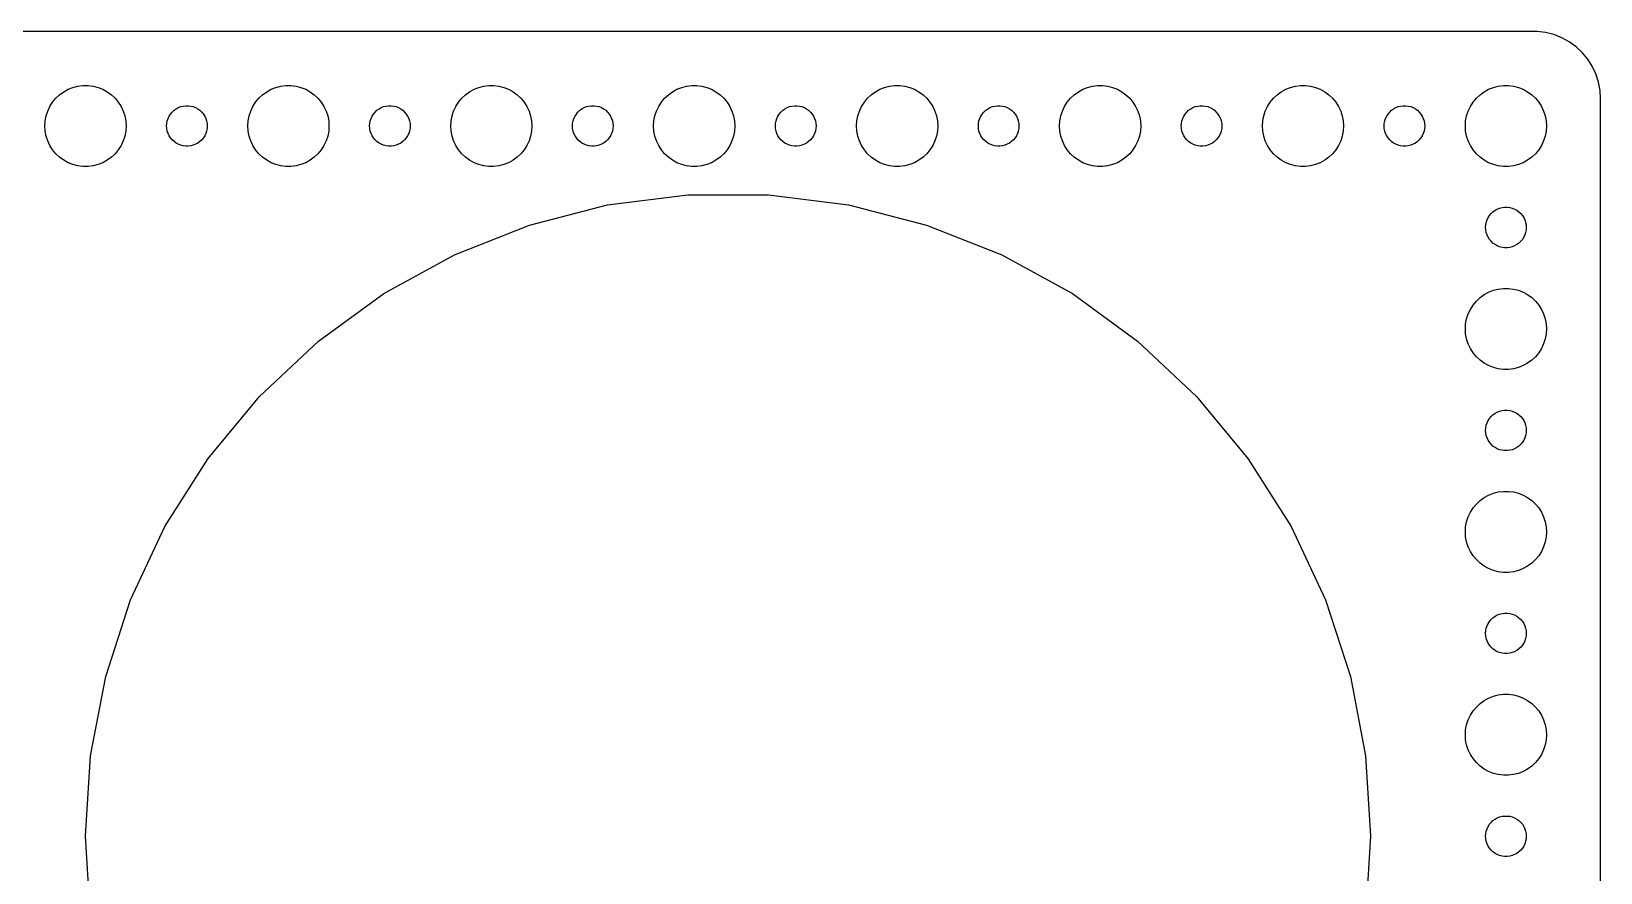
# Model space of a CAD drawing. Header units: metres. Extents: x -164 to 164, y -59 to 59.
# Drawn here: x 48.5 to 164.5, y -2.7 to 59.5 of the extents above; entities that cross this region are included whole.
import ezdxf

# ---------------------------------------------------------------- set-up
doc = ezdxf.new("R2010")
doc.units = ezdxf.units.M

msp = doc.modelspace()

# ---------------------------------------------------------------- linework, layer by layer
for p, q in [((159.814, 59.4901), (-159.814, 59.4901)), ((160.437, 59.4114), (159.814, 59.4901)), ((161.045, 59.2553), (160.437, 59.4114)), ((161.629, 59.0241), (161.045, 59.2553)), ((162.179, 58.7216), (161.629, 59.0241)), ((162.687, 58.3526), (162.179, 58.7216)), ((163.145, 57.9227), (162.687, 58.3526)), ((163.545, 57.4389), (163.145, 57.9227)), ((163.882, 56.9088), (163.545, 57.4389)), ((164.149, 56.3406), (163.882, 56.9088)), ((164.343, 55.7434), (164.149, 56.3406)), ((164.461, 55.1267), (164.343, 55.7434)), ((50.0729, 54.2634), (50.3131, 54.5536)), ((50.3131, 54.5536), (50.5877, 54.8115)), ((50.5877, 54.8115), (50.8925, 55.033)), ((50.8925, 55.033), (51.2227, 55.2145)), ((51.2227, 55.2145), (51.5729, 55.3532)), ((51.5729, 55.3532), (51.9379, 55.4469)), ((51.9379, 55.4469), (52.3116, 55.4941)), ((52.3116, 55.4941), (52.6884, 55.4941)), ((52.6884, 55.4941), (53.0621, 55.4469)), ((53.0621, 55.4469), (53.427, 55.3532)), ((53.427, 55.3532), (53.7773, 55.2145)), ((53.7773, 55.2145), (54.1075, 55.033)), ((54.1075, 55.033), (54.4123, 54.8115)), ((54.4123, 54.8115), (54.6869, 54.5536)), ((54.6869, 54.5536), (54.927, 54.2634)), ((65.073, 54.2634), (65.3131, 54.5536)), ((65.3131, 54.5536), (65.5877, 54.8115)), ((65.5877, 54.8115), (65.8925, 55.033)), ((65.8925, 55.033), (66.2227, 55.2145)), ((66.2227, 55.2145), (66.573, 55.3532)), ((66.573, 55.3532), (66.9379, 55.4469)), ((66.9379, 55.4469), (67.3116, 55.4941)), ((67.3116, 55.4941), (67.6884, 55.4941)), ((67.6884, 55.4941), (68.0621, 55.4469)), ((68.0621, 55.4469), (68.427, 55.3532)), ((68.427, 55.3532), (68.7773, 55.2145)), ((68.7773, 55.2145), (69.1075, 55.033)), ((69.1075, 55.033), (69.4123, 54.8115)), ((69.4123, 54.8115), (69.6869, 54.5536)), ((69.6869, 54.5536), (69.927, 54.2634)), ((80.073, 54.2634), (80.3131, 54.5536)), ((80.3131, 54.5536), (80.5877, 54.8115)), ((80.5877, 54.8115), (80.8925, 55.033)), ((80.8925, 55.033), (81.2227, 55.2145)), ((81.2227, 55.2145), (81.573, 55.3532)), ((81.573, 55.3532), (81.9379, 55.4469)), ((81.9379, 55.4469), (82.3116, 55.4941)), ((82.3116, 55.4941), (82.6884, 55.4941)), ((82.6884, 55.4941), (83.0621, 55.4469)), ((83.0621, 55.4469), (83.427, 55.3532)), ((83.427, 55.3532), (83.7773, 55.2145)), ((83.7773, 55.2145), (84.1075, 55.033)), ((84.1075, 55.033), (84.4123, 54.8115)), ((84.4123, 54.8115), (84.6869, 54.5536)), ((84.6869, 54.5536), (84.927, 54.2634)), ((95.073, 54.2634), (95.3131, 54.5536)), ((95.3131, 54.5536), (95.5877, 54.8115)), ((95.5877, 54.8115), (95.8925, 55.033)), ((95.8925, 55.033), (96.2227, 55.2145)), ((96.2227, 55.2145), (96.573, 55.3532)), ((96.573, 55.3532), (96.9379, 55.4469)), ((96.9379, 55.4469), (97.3116, 55.4941)), ((97.3116, 55.4941), (97.6884, 55.4941)), ((97.6884, 55.4941), (98.0621, 55.4469)), ((98.0621, 55.4469), (98.427, 55.3532)), ((98.427, 55.3532), (98.7773, 55.2145)), ((98.7773, 55.2145), (99.1075, 55.033)), ((99.1075, 55.033), (99.4123, 54.8115)), ((99.4123, 54.8115), (99.6869, 54.5536)), ((99.6869, 54.5536), (99.927, 54.2634)), ((110.073, 54.2634), (110.313, 54.5536)), ((110.313, 54.5536), (110.588, 54.8115)), ((110.588, 54.8115), (110.893, 55.033)), ((110.893, 55.033), (111.223, 55.2145)), ((111.223, 55.2145), (111.573, 55.3532)), ((111.573, 55.3532), (111.938, 55.4469)), ((111.938, 55.4469), (112.312, 55.4941)), ((112.312, 55.4941), (112.688, 55.4941)), ((112.688, 55.4941), (113.062, 55.4469)), ((113.062, 55.4469), (113.427, 55.3532)), ((113.427, 55.3532), (113.777, 55.2145)), ((113.777, 55.2145), (114.107, 55.033)), ((114.107, 55.033), (114.412, 54.8115)), ((114.412, 54.8115), (114.687, 54.5536)), ((114.687, 54.5536), (114.927, 54.2634)), ((125.073, 54.2634), (125.313, 54.5536)), ((125.313, 54.5536), (125.588, 54.8115)), ((125.588, 54.8115), (125.893, 55.033)), ((125.893, 55.033), (126.223, 55.2145)), ((126.223, 55.2145), (126.573, 55.3532)), ((126.573, 55.3532), (126.938, 55.4469)), ((126.938, 55.4469), (127.312, 55.4941)), ((127.312, 55.4941), (127.688, 55.4941)), ((127.688, 55.4941), (128.062, 55.4469)), ((128.062, 55.4469), (128.427, 55.3532)), ((128.427, 55.3532), (128.777, 55.2145)), ((128.777, 55.2145), (129.107, 55.033)), ((129.107, 55.033), (129.412, 54.8115)), ((129.412, 54.8115), (129.687, 54.5536)), ((129.687, 54.5536), (129.927, 54.2634)), ((140.073, 54.2634), (140.313, 54.5536)), ((140.313, 54.5536), (140.588, 54.8115)), ((140.588, 54.8115), (140.893, 55.033)), ((140.893, 55.033), (141.223, 55.2145)), ((141.223, 55.2145), (141.573, 55.3532)), ((141.573, 55.3532), (141.938, 55.4469)), ((141.938, 55.4469), (142.312, 55.4941)), ((142.312, 55.4941), (142.688, 55.4941)), ((142.688, 55.4941), (143.062, 55.4469)), ((143.062, 55.4469), (143.427, 55.3532)), ((143.427, 55.3532), (143.777, 55.2145)), ((143.777, 55.2145), (144.107, 55.033)), ((144.107, 55.033), (144.412, 54.8115)), ((144.412, 54.8115), (144.687, 54.5536)), ((144.687, 54.5536), (144.927, 54.2634)), ((155.073, 54.2634), (155.313, 54.5536)), ((155.313, 54.5536), (155.588, 54.8115)), ((155.588, 54.8115), (155.893, 55.033)), ((155.893, 55.033), (156.223, 55.2145)), ((156.223, 55.2145), (156.573, 55.3532)), ((156.573, 55.3532), (156.938, 55.4469)), ((156.938, 55.4469), (157.312, 55.4941)), ((157.312, 55.4941), (157.688, 55.4941)), ((157.688, 55.4941), (158.062, 55.4469)), ((158.062, 55.4469), (158.427, 55.3532)), ((158.427, 55.3532), (158.777, 55.2145)), ((158.777, 55.2145), (159.107, 55.033)), ((159.107, 55.033), (159.412, 54.8115)), ((159.412, 54.8115), (159.687, 54.5536)), ((159.687, 54.5536), (159.927, 54.2634)), ((164.5, 54.5), (164.461, 55.1267)), ((49.5942, 53.2461), (49.7107, 53.6044)), ((49.7107, 53.6044), (49.8711, 53.9453)), ((49.8711, 53.9453), (50.0729, 54.2634)), ((54.927, 54.2634), (55.1289, 53.9453)), ((55.1289, 53.9453), (55.2893, 53.6044)), ((55.2893, 53.6044), (55.4057, 53.2461)), ((58.6855, 53.2226), (58.7865, 53.3817)), ((58.7865, 53.3817), (58.9065, 53.5268)), ((58.9065, 53.5268), (59.0439, 53.6558)), ((59.0439, 53.6558), (59.1963, 53.7665)), ((59.1963, 53.7665), (59.3613, 53.8572)), ((59.3613, 53.8572), (59.5365, 53.9266)), ((59.5365, 53.9266), (59.7189, 53.9734)), ((59.7189, 53.9734), (59.9058, 53.997)), ((59.9058, 53.997), (60.0942, 53.997)), ((60.0942, 53.997), (60.2811, 53.9734)), ((60.2811, 53.9734), (60.4635, 53.9266)), ((60.4635, 53.9266), (60.6387, 53.8572)), ((60.6387, 53.8572), (60.8037, 53.7665)), ((60.8037, 53.7665), (60.9561, 53.6558)), ((60.9561, 53.6558), (61.0934, 53.5268)), ((61.0934, 53.5268), (61.2135, 53.3817)), ((61.2135, 53.3817), (61.3145, 53.2226)), ((64.5943, 53.2461), (64.7107, 53.6044)), ((64.7107, 53.6044), (64.8711, 53.9453)), ((64.8711, 53.9453), (65.073, 54.2634)), ((69.927, 54.2634), (70.1289, 53.9453)), ((70.1289, 53.9453), (70.2893, 53.6044)), ((70.2893, 53.6044), (70.4057, 53.2461)), ((73.6855, 53.2226), (73.7865, 53.3817)), ((73.7865, 53.3817), (73.9065, 53.5268)), ((73.9065, 53.5268), (74.0439, 53.6558)), ((74.0439, 53.6558), (74.1963, 53.7665)), ((74.1963, 53.7665), (74.3613, 53.8572)), ((74.3613, 53.8572), (74.5365, 53.9266)), ((74.5365, 53.9266), (74.7189, 53.9734)), ((74.7189, 53.9734), (74.9058, 53.997)), ((74.9058, 53.997), (75.0942, 53.997)), ((75.0942, 53.997), (75.2811, 53.9734)), ((75.2811, 53.9734), (75.4635, 53.9266)), ((75.4635, 53.9266), (75.6387, 53.8572)), ((75.6387, 53.8572), (75.8037, 53.7665)), ((75.8037, 53.7665), (75.9561, 53.6558)), ((75.9561, 53.6558), (76.0934, 53.5268)), ((76.0934, 53.5268), (76.2135, 53.3817)), ((76.2135, 53.3817), (76.3145, 53.2226)), ((79.5943, 53.2461), (79.7107, 53.6044)), ((79.7107, 53.6044), (79.8711, 53.9453)), ((79.8711, 53.9453), (80.073, 54.2634)), ((84.927, 54.2634), (85.1289, 53.9453)), ((85.1289, 53.9453), (85.2893, 53.6044)), ((85.2893, 53.6044), (85.4057, 53.2461)), ((88.6855, 53.2226), (88.7865, 53.3817)), ((88.7865, 53.3817), (88.9065, 53.5268)), ((88.9065, 53.5268), (89.0439, 53.6558)), ((89.0439, 53.6558), (89.1963, 53.7665)), ((89.1963, 53.7665), (89.3613, 53.8572)), ((89.3613, 53.8572), (89.5365, 53.9266)), ((89.5365, 53.9266), (89.7189, 53.9734)), ((89.7189, 53.9734), (89.9058, 53.997)), ((89.9058, 53.997), (90.0942, 53.997)), ((90.0942, 53.997), (90.2811, 53.9734)), ((90.2811, 53.9734), (90.4635, 53.9266)), ((90.4635, 53.9266), (90.6387, 53.8572)), ((90.6387, 53.8572), (90.8037, 53.7665)), ((90.8037, 53.7665), (90.9561, 53.6558)), ((90.9561, 53.6558), (91.0934, 53.5268)), ((91.0934, 53.5268), (91.2135, 53.3817)), ((91.2135, 53.3817), (91.3145, 53.2226)), ((94.5943, 53.2461), (94.7107, 53.6044)), ((94.7107, 53.6044), (94.8711, 53.9453)), ((94.8711, 53.9453), (95.073, 54.2634)), ((99.927, 54.2634), (100.129, 53.9453)), ((100.129, 53.9453), (100.289, 53.6044)), ((100.289, 53.6044), (100.406, 53.2461)), ((103.686, 53.2226), (103.786, 53.3817)), ((103.786, 53.3817), (103.907, 53.5268)), ((103.907, 53.5268), (104.044, 53.6558)), ((104.044, 53.6558), (104.196, 53.7665)), ((104.196, 53.7665), (104.361, 53.8572)), ((104.361, 53.8572), (104.536, 53.9266)), ((104.536, 53.9266), (104.719, 53.9734)), ((104.719, 53.9734), (104.906, 53.997)), ((104.906, 53.997), (105.094, 53.997)), ((105.094, 53.997), (105.281, 53.9734)), ((105.281, 53.9734), (105.464, 53.9266)), ((105.464, 53.9266), (105.639, 53.8572)), ((105.639, 53.8572), (105.804, 53.7665)), ((105.804, 53.7665), (105.956, 53.6558)), ((105.956, 53.6558), (106.093, 53.5268)), ((106.093, 53.5268), (106.214, 53.3817)), ((106.214, 53.3817), (106.314, 53.2226)), ((109.594, 53.2461), (109.711, 53.6044)), ((109.711, 53.6044), (109.871, 53.9453)), ((109.871, 53.9453), (110.073, 54.2634)), ((114.927, 54.2634), (115.129, 53.9453)), ((115.129, 53.9453), (115.289, 53.6044)), ((115.289, 53.6044), (115.406, 53.2461)), ((118.686, 53.2226), (118.786, 53.3817)), ((118.786, 53.3817), (118.907, 53.5268)), ((118.907, 53.5268), (119.044, 53.6558)), ((119.044, 53.6558), (119.196, 53.7665)), ((119.196, 53.7665), (119.361, 53.8572)), ((119.361, 53.8572), (119.536, 53.9266)), ((119.536, 53.9266), (119.719, 53.9734)), ((119.719, 53.9734), (119.906, 53.997)), ((119.906, 53.997), (120.094, 53.997)), ((120.094, 53.997), (120.281, 53.9734)), ((120.281, 53.9734), (120.464, 53.9266)), ((120.464, 53.9266), (120.639, 53.8572)), ((120.639, 53.8572), (120.804, 53.7665)), ((120.804, 53.7665), (120.956, 53.6558)), ((120.956, 53.6558), (121.093, 53.5268)), ((121.093, 53.5268), (121.214, 53.3817)), ((121.214, 53.3817), (121.314, 53.2226)), ((124.594, 53.2461), (124.711, 53.6044)), ((124.711, 53.6044), (124.871, 53.9453)), ((124.871, 53.9453), (125.073, 54.2634)), ((129.927, 54.2634), (130.129, 53.9453)), ((130.129, 53.9453), (130.289, 53.6044)), ((130.289, 53.6044), (130.406, 53.2461)), ((133.686, 53.2226), (133.786, 53.3817)), ((133.786, 53.3817), (133.907, 53.5268)), ((133.907, 53.5268), (134.044, 53.6558)), ((134.044, 53.6558), (134.196, 53.7665)), ((134.196, 53.7665), (134.361, 53.8572)), ((134.361, 53.8572), (134.536, 53.9266)), ((134.536, 53.9266), (134.719, 53.9734)), ((134.719, 53.9734), (134.906, 53.997)), ((134.906, 53.997), (135.094, 53.997)), ((135.094, 53.997), (135.281, 53.9734)), ((135.281, 53.9734), (135.464, 53.9266)), ((135.464, 53.9266), (135.639, 53.8572)), ((135.639, 53.8572), (135.804, 53.7665)), ((135.804, 53.7665), (135.956, 53.6558)), ((135.956, 53.6558), (136.093, 53.5268)), ((136.093, 53.5268), (136.214, 53.3817)), ((136.214, 53.3817), (136.314, 53.2226)), ((139.594, 53.2461), (139.711, 53.6044)), ((139.711, 53.6044), (139.871, 53.9453)), ((139.871, 53.9453), (140.073, 54.2634)), ((144.927, 54.2634), (145.129, 53.9453)), ((145.129, 53.9453), (145.289, 53.6044)), ((145.289, 53.6044), (145.406, 53.2461)), ((148.686, 53.2226), (148.786, 53.3817)), ((148.786, 53.3817), (148.907, 53.5268)), ((148.907, 53.5268), (149.044, 53.6558)), ((149.044, 53.6558), (149.196, 53.7665)), ((149.196, 53.7665), (149.361, 53.8572)), ((149.361, 53.8572), (149.536, 53.9266)), ((149.536, 53.9266), (149.719, 53.9734)), ((149.719, 53.9734), (149.906, 53.997)), ((149.906, 53.997), (150.094, 53.997)), ((150.094, 53.997), (150.281, 53.9734)), ((150.281, 53.9734), (150.464, 53.9266)), ((150.464, 53.9266), (150.639, 53.8572)), ((150.639, 53.8572), (150.804, 53.7665)), ((150.804, 53.7665), (150.956, 53.6558)), ((150.956, 53.6558), (151.093, 53.5268)), ((151.093, 53.5268), (151.214, 53.3817)), ((151.214, 53.3817), (151.314, 53.2226)), ((154.594, 53.2461), (154.711, 53.6044)), ((154.711, 53.6044), (154.871, 53.9453)), ((154.871, 53.9453), (155.073, 54.2634)), ((159.927, 54.2634), (160.129, 53.9453)), ((160.129, 53.9453), (160.289, 53.6044)), ((160.289, 53.6044), (160.406, 53.2461)), ((164.5, -54.5), (164.5, 54.5)), ((49.5, 52.5), (49.5237, 52.876)), ((49.5237, 52.124), (49.5, 52.5)), ((49.5237, 52.876), (49.5942, 53.2461)), ((55.4057, 53.2461), (55.4763, 52.876)), ((55.4763, 52.876), (55.5, 52.5)), ((55.5, 52.5), (55.4763, 52.124)), ((58.5, 52.5), (58.5118, 52.688)), ((58.5118, 52.312), (58.5, 52.5)), ((58.5118, 52.688), (58.5471, 52.873)), ((58.5471, 52.127), (58.5118, 52.312)), ((58.5471, 52.873), (58.6053, 53.0522)), ((58.6053, 53.0522), (58.6855, 53.2226)), ((61.3145, 53.2226), (61.3947, 53.0522)), ((61.3947, 53.0522), (61.4529, 52.873)), ((61.4529, 52.873), (61.4882, 52.688)), ((61.4882, 52.312), (61.4529, 52.127)), ((61.4882, 52.688), (61.5, 52.5)), ((61.5, 52.5), (61.4882, 52.312)), ((64.5, 52.5), (64.5237, 52.876)), ((64.5237, 52.124), (64.5, 52.5)), ((64.5237, 52.876), (64.5943, 53.2461)), ((70.4057, 53.2461), (70.4763, 52.876)), ((70.4763, 52.876), (70.5, 52.5)), ((70.5, 52.5), (70.4763, 52.124)), ((73.5, 52.5), (73.5118, 52.688)), ((73.5118, 52.312), (73.5, 52.5)), ((73.5118, 52.688), (73.5471, 52.873)), ((73.5471, 52.127), (73.5118, 52.312)), ((73.5471, 52.873), (73.6053, 53.0522)), ((73.6053, 53.0522), (73.6855, 53.2226)), ((76.3145, 53.2226), (76.3947, 53.0522)), ((76.3947, 53.0522), (76.4529, 52.873)), ((76.4529, 52.873), (76.4882, 52.688)), ((76.4882, 52.312), (76.4529, 52.127)), ((76.4882, 52.688), (76.5, 52.5)), ((76.5, 52.5), (76.4882, 52.312)), ((79.5, 52.5), (79.5237, 52.876)), ((79.5237, 52.124), (79.5, 52.5)), ((79.5237, 52.876), (79.5943, 53.2461)), ((85.4057, 53.2461), (85.4763, 52.876)), ((85.4763, 52.876), (85.5, 52.5)), ((85.5, 52.5), (85.4763, 52.124)), ((88.5, 52.5), (88.5118, 52.688)), ((88.5118, 52.312), (88.5, 52.5)), ((88.5118, 52.688), (88.5471, 52.873)), ((88.5471, 52.127), (88.5118, 52.312)), ((88.5471, 52.873), (88.6053, 53.0522)), ((88.6053, 53.0522), (88.6855, 53.2226)), ((91.3145, 53.2226), (91.3947, 53.0522)), ((91.3947, 53.0522), (91.4529, 52.873)), ((91.4529, 52.873), (91.4882, 52.688)), ((91.4882, 52.312), (91.4529, 52.127)), ((91.4882, 52.688), (91.5, 52.5)), ((91.5, 52.5), (91.4882, 52.312)), ((94.5, 52.5), (94.5237, 52.876)), ((94.5237, 52.124), (94.5, 52.5)), ((94.5237, 52.876), (94.5943, 53.2461)), ((100.406, 53.2461), (100.476, 52.876)), ((100.476, 52.876), (100.5, 52.5)), ((100.5, 52.5), (100.476, 52.124)), ((103.5, 52.5), (103.512, 52.688)), ((103.512, 52.312), (103.5, 52.5)), ((103.512, 52.688), (103.547, 52.873)), ((103.547, 52.127), (103.512, 52.312)), ((103.547, 52.873), (103.605, 53.0522)), ((103.605, 53.0522), (103.686, 53.2226)), ((106.314, 53.2226), (106.395, 53.0522)), ((106.395, 53.0522), (106.453, 52.873)), ((106.453, 52.873), (106.488, 52.688)), ((106.488, 52.312), (106.453, 52.127)), ((106.488, 52.688), (106.5, 52.5)), ((106.5, 52.5), (106.488, 52.312)), ((109.5, 52.5), (109.524, 52.876)), ((109.524, 52.124), (109.5, 52.5)), ((109.524, 52.876), (109.594, 53.2461)), ((115.406, 53.2461), (115.476, 52.876)), ((115.476, 52.876), (115.5, 52.5)), ((115.5, 52.5), (115.476, 52.124)), ((118.5, 52.5), (118.512, 52.688)), ((118.512, 52.312), (118.5, 52.5)), ((118.512, 52.688), (118.547, 52.873)), ((118.547, 52.127), (118.512, 52.312)), ((118.547, 52.873), (118.605, 53.0522)), ((118.605, 53.0522), (118.686, 53.2226)), ((121.314, 53.2226), (121.395, 53.0522)), ((121.395, 53.0522), (121.453, 52.873)), ((121.453, 52.873), (121.488, 52.688)), ((121.488, 52.312), (121.453, 52.127)), ((121.488, 52.688), (121.5, 52.5)), ((121.5, 52.5), (121.488, 52.312)), ((124.5, 52.5), (124.524, 52.876)), ((124.524, 52.124), (124.5, 52.5)), ((124.524, 52.876), (124.594, 53.2461)), ((130.406, 53.2461), (130.476, 52.876)), ((130.476, 52.876), (130.5, 52.5)), ((130.5, 52.5), (130.476, 52.124)), ((133.5, 52.5), (133.512, 52.688)), ((133.512, 52.312), (133.5, 52.5)), ((133.512, 52.688), (133.547, 52.873)), ((133.547, 52.127), (133.512, 52.312)), ((133.547, 52.873), (133.605, 53.0522)), ((133.605, 53.0522), (133.686, 53.2226)), ((136.314, 53.2226), (136.395, 53.0522)), ((136.395, 53.0522), (136.453, 52.873)), ((136.453, 52.873), (136.488, 52.688)), ((136.488, 52.312), (136.453, 52.127)), ((136.488, 52.688), (136.5, 52.5)), ((136.5, 52.5), (136.488, 52.312)), ((139.5, 52.5), (139.524, 52.876)), ((139.524, 52.124), (139.5, 52.5)), ((139.524, 52.876), (139.594, 53.2461)), ((145.406, 53.2461), (145.476, 52.876)), ((145.476, 52.876), (145.5, 52.5)), ((145.5, 52.5), (145.476, 52.124)), ((148.5, 52.5), (148.512, 52.688)), ((148.512, 52.312), (148.5, 52.5)), ((148.512, 52.688), (148.547, 52.873)), ((148.547, 52.127), (148.512, 52.312)), ((148.547, 52.873), (148.605, 53.0522)), ((148.605, 53.0522), (148.686, 53.2226)), ((151.314, 53.2226), (151.395, 53.0522)), ((151.395, 53.0522), (151.453, 52.873)), ((151.453, 52.873), (151.488, 52.688)), ((151.488, 52.312), (151.453, 52.127)), ((151.488, 52.688), (151.5, 52.5)), ((151.5, 52.5), (151.488, 52.312)), ((154.5, 52.5), (154.524, 52.876)), ((154.524, 52.124), (154.5, 52.5)), ((154.524, 52.876), (154.594, 53.2461)), ((160.406, 53.2461), (160.476, 52.876)), ((160.476, 52.876), (160.5, 52.5)), ((160.5, 52.5), (160.476, 52.124)), ((49.5942, 51.7539), (49.5237, 52.124)), ((49.7107, 51.3956), (49.5942, 51.7539)), ((49.8711, 51.0547), (49.7107, 51.3956)), ((50.0729, 50.7366), (49.8711, 51.0547)), ((55.1289, 51.0547), (54.927, 50.7366)), ((55.2893, 51.3956), (55.1289, 51.0547)), ((55.4057, 51.7539), (55.2893, 51.3956)), ((55.4763, 52.124), (55.4057, 51.7539)), ((58.6053, 51.9478), (58.5471, 52.127)), ((58.6855, 51.7774), (58.6053, 51.9478)), ((58.7865, 51.6183), (58.6855, 51.7774)), ((58.9065, 51.4732), (58.7865, 51.6183)), ((59.0439, 51.3442), (58.9065, 51.4732)), ((59.1963, 51.2335), (59.0439, 51.3442)), ((59.3613, 51.1428), (59.1963, 51.2335)), ((59.5365, 51.0734), (59.3613, 51.1428)), ((59.7189, 51.0266), (59.5365, 51.0734)), ((60.4635, 51.0734), (60.2811, 51.0266)), ((60.6387, 51.1428), (60.4635, 51.0734)), ((60.8037, 51.2335), (60.6387, 51.1428)), ((60.9561, 51.3442), (60.8037, 51.2335)), ((61.0934, 51.4732), (60.9561, 51.3442)), ((61.2135, 51.6183), (61.0934, 51.4732)), ((61.3145, 51.7774), (61.2135, 51.6183)), ((61.3947, 51.9478), (61.3145, 51.7774)), ((61.4529, 52.127), (61.3947, 51.9478)), ((64.5943, 51.7539), (64.5237, 52.124)), ((64.7107, 51.3956), (64.5943, 51.7539)), ((64.8711, 51.0547), (64.7107, 51.3956)), ((65.073, 50.7366), (64.8711, 51.0547)), ((70.1289, 51.0547), (69.927, 50.7366)), ((70.2893, 51.3956), (70.1289, 51.0547)), ((70.4057, 51.7539), (70.2893, 51.3956)), ((70.4763, 52.124), (70.4057, 51.7539)), ((73.6053, 51.9478), (73.5471, 52.127)), ((73.6855, 51.7774), (73.6053, 51.9478)), ((73.7865, 51.6183), (73.6855, 51.7774)), ((73.9065, 51.4732), (73.7865, 51.6183)), ((74.0439, 51.3442), (73.9065, 51.4732)), ((74.1963, 51.2335), (74.0439, 51.3442)), ((74.3613, 51.1428), (74.1963, 51.2335)), ((74.5365, 51.0734), (74.3613, 51.1428)), ((74.7189, 51.0266), (74.5365, 51.0734)), ((75.4635, 51.0734), (75.2811, 51.0266)), ((75.6387, 51.1428), (75.4635, 51.0734)), ((75.8037, 51.2335), (75.6387, 51.1428)), ((75.9561, 51.3442), (75.8037, 51.2335)), ((76.0934, 51.4732), (75.9561, 51.3442)), ((76.2135, 51.6183), (76.0934, 51.4732)), ((76.3145, 51.7774), (76.2135, 51.6183)), ((76.3947, 51.9478), (76.3145, 51.7774)), ((76.4529, 52.127), (76.3947, 51.9478)), ((79.5943, 51.7539), (79.5237, 52.124)), ((79.7107, 51.3956), (79.5943, 51.7539)), ((79.8711, 51.0547), (79.7107, 51.3956)), ((80.073, 50.7366), (79.8711, 51.0547)), ((85.1289, 51.0547), (84.927, 50.7366)), ((85.2893, 51.3956), (85.1289, 51.0547)), ((85.4057, 51.7539), (85.2893, 51.3956)), ((85.4763, 52.124), (85.4057, 51.7539)), ((88.6053, 51.9478), (88.5471, 52.127)), ((88.6855, 51.7774), (88.6053, 51.9478)), ((88.7865, 51.6183), (88.6855, 51.7774)), ((88.9065, 51.4732), (88.7865, 51.6183)), ((89.0439, 51.3442), (88.9065, 51.4732)), ((89.1963, 51.2335), (89.0439, 51.3442)), ((89.3613, 51.1428), (89.1963, 51.2335)), ((89.5365, 51.0734), (89.3613, 51.1428)), ((89.7189, 51.0266), (89.5365, 51.0734)), ((90.4635, 51.0734), (90.2811, 51.0266)), ((90.6387, 51.1428), (90.4635, 51.0734)), ((90.8037, 51.2335), (90.6387, 51.1428)), ((90.9561, 51.3442), (90.8037, 51.2335)), ((91.0934, 51.4732), (90.9561, 51.3442)), ((91.2135, 51.6183), (91.0934, 51.4732)), ((91.3145, 51.7774), (91.2135, 51.6183)), ((91.3947, 51.9478), (91.3145, 51.7774)), ((91.4529, 52.127), (91.3947, 51.9478)), ((94.5943, 51.7539), (94.5237, 52.124)), ((94.7107, 51.3956), (94.5943, 51.7539)), ((94.8711, 51.0547), (94.7107, 51.3956)), ((95.073, 50.7366), (94.8711, 51.0547)), ((100.129, 51.0547), (99.927, 50.7366)), ((100.289, 51.3956), (100.129, 51.0547)), ((100.406, 51.7539), (100.289, 51.3956)), ((100.476, 52.124), (100.406, 51.7539)), ((103.605, 51.9478), (103.547, 52.127)), ((103.686, 51.7774), (103.605, 51.9478)), ((103.786, 51.6183), (103.686, 51.7774)), ((103.907, 51.4732), (103.786, 51.6183)), ((104.044, 51.3442), (103.907, 51.4732)), ((104.196, 51.2335), (104.044, 51.3442)), ((104.361, 51.1428), (104.196, 51.2335)), ((104.536, 51.0734), (104.361, 51.1428)), ((104.719, 51.0266), (104.536, 51.0734)), ((105.464, 51.0734), (105.281, 51.0266)), ((105.639, 51.1428), (105.464, 51.0734)), ((105.804, 51.2335), (105.639, 51.1428)), ((105.956, 51.3442), (105.804, 51.2335)), ((106.093, 51.4732), (105.956, 51.3442)), ((106.214, 51.6183), (106.093, 51.4732)), ((106.314, 51.7774), (106.214, 51.6183)), ((106.395, 51.9478), (106.314, 51.7774)), ((106.453, 52.127), (106.395, 51.9478)), ((109.594, 51.7539), (109.524, 52.124)), ((109.711, 51.3956), (109.594, 51.7539)), ((109.871, 51.0547), (109.711, 51.3956)), ((110.073, 50.7366), (109.871, 51.0547)), ((115.129, 51.0547), (114.927, 50.7366)), ((115.289, 51.3956), (115.129, 51.0547)), ((115.406, 51.7539), (115.289, 51.3956)), ((115.476, 52.124), (115.406, 51.7539)), ((118.605, 51.9478), (118.547, 52.127)), ((118.686, 51.7774), (118.605, 51.9478)), ((118.786, 51.6183), (118.686, 51.7774)), ((118.907, 51.4732), (118.786, 51.6183)), ((119.044, 51.3442), (118.907, 51.4732)), ((119.196, 51.2335), (119.044, 51.3442)), ((119.361, 51.1428), (119.196, 51.2335)), ((119.536, 51.0734), (119.361, 51.1428)), ((119.719, 51.0266), (119.536, 51.0734)), ((120.464, 51.0734), (120.281, 51.0266)), ((120.639, 51.1428), (120.464, 51.0734)), ((120.804, 51.2335), (120.639, 51.1428)), ((120.956, 51.3442), (120.804, 51.2335)), ((121.093, 51.4732), (120.956, 51.3442)), ((121.214, 51.6183), (121.093, 51.4732)), ((121.314, 51.7774), (121.214, 51.6183)), ((121.395, 51.9478), (121.314, 51.7774)), ((121.453, 52.127), (121.395, 51.9478)), ((124.594, 51.7539), (124.524, 52.124)), ((124.711, 51.3956), (124.594, 51.7539)), ((124.871, 51.0547), (124.711, 51.3956)), ((125.073, 50.7366), (124.871, 51.0547)), ((130.129, 51.0547), (129.927, 50.7366)), ((130.289, 51.3956), (130.129, 51.0547)), ((130.406, 51.7539), (130.289, 51.3956)), ((130.476, 52.124), (130.406, 51.7539)), ((133.605, 51.9478), (133.547, 52.127)), ((133.686, 51.7774), (133.605, 51.9478)), ((133.786, 51.6183), (133.686, 51.7774)), ((133.907, 51.4732), (133.786, 51.6183)), ((134.044, 51.3442), (133.907, 51.4732)), ((134.196, 51.2335), (134.044, 51.3442)), ((134.361, 51.1428), (134.196, 51.2335)), ((134.536, 51.0734), (134.361, 51.1428)), ((134.719, 51.0266), (134.536, 51.0734)), ((135.464, 51.0734), (135.281, 51.0266)), ((135.639, 51.1428), (135.464, 51.0734)), ((135.804, 51.2335), (135.639, 51.1428)), ((135.956, 51.3442), (135.804, 51.2335)), ((136.093, 51.4732), (135.956, 51.3442)), ((136.214, 51.6183), (136.093, 51.4732)), ((136.314, 51.7774), (136.214, 51.6183)), ((136.395, 51.9478), (136.314, 51.7774)), ((136.453, 52.127), (136.395, 51.9478)), ((139.594, 51.7539), (139.524, 52.124)), ((139.711, 51.3956), (139.594, 51.7539)), ((139.871, 51.0547), (139.711, 51.3956)), ((140.073, 50.7366), (139.871, 51.0547)), ((145.129, 51.0547), (144.927, 50.7366)), ((145.289, 51.3956), (145.129, 51.0547)), ((145.406, 51.7539), (145.289, 51.3956)), ((145.476, 52.124), (145.406, 51.7539)), ((148.605, 51.9478), (148.547, 52.127)), ((148.686, 51.7774), (148.605, 51.9478)), ((148.786, 51.6183), (148.686, 51.7774)), ((148.907, 51.4732), (148.786, 51.6183)), ((149.044, 51.3442), (148.907, 51.4732)), ((149.196, 51.2335), (149.044, 51.3442)), ((149.361, 51.1428), (149.196, 51.2335)), ((149.536, 51.0734), (149.361, 51.1428)), ((149.719, 51.0266), (149.536, 51.0734)), ((150.464, 51.0734), (150.281, 51.0266)), ((150.639, 51.1428), (150.464, 51.0734)), ((150.804, 51.2335), (150.639, 51.1428)), ((150.956, 51.3442), (150.804, 51.2335)), ((151.093, 51.4732), (150.956, 51.3442)), ((151.214, 51.6183), (151.093, 51.4732)), ((151.314, 51.7774), (151.214, 51.6183)), ((151.395, 51.9478), (151.314, 51.7774)), ((151.453, 52.127), (151.395, 51.9478)), ((154.594, 51.7539), (154.524, 52.124)), ((154.711, 51.3956), (154.594, 51.7539)), ((154.871, 51.0547), (154.711, 51.3956)), ((155.073, 50.7366), (154.871, 51.0547)), ((160.129, 51.0547), (159.927, 50.7366)), ((160.289, 51.3956), (160.129, 51.0547)), ((160.406, 51.7539), (160.289, 51.3956)), ((160.476, 52.124), (160.406, 51.7539)), ((50.3131, 50.4464), (50.0729, 50.7366)), ((50.5877, 50.1885), (50.3131, 50.4464)), ((50.8925, 49.967), (50.5877, 50.1885)), ((51.2227, 49.7855), (50.8925, 49.967)), ((54.1075, 49.967), (53.7773, 49.7855)), ((54.4123, 50.1885), (54.1075, 49.967)), ((54.6869, 50.4464), (54.4123, 50.1885)), ((54.927, 50.7366), (54.6869, 50.4464)), ((59.9058, 51.003), (59.7189, 51.0266)), ((60.0942, 51.003), (59.9058, 51.003)), ((60.2811, 51.0266), (60.0942, 51.003)), ((65.3131, 50.4464), (65.073, 50.7366)), ((65.5877, 50.1885), (65.3131, 50.4464)), ((65.8925, 49.967), (65.5877, 50.1885)), ((66.2227, 49.7855), (65.8925, 49.967)), ((69.1075, 49.967), (68.7773, 49.7855)), ((69.4123, 50.1885), (69.1075, 49.967)), ((69.6869, 50.4464), (69.4123, 50.1885)), ((69.927, 50.7366), (69.6869, 50.4464)), ((74.9058, 51.003), (74.7189, 51.0266)), ((75.0942, 51.003), (74.9058, 51.003)), ((75.2811, 51.0266), (75.0942, 51.003)), ((80.3131, 50.4464), (80.073, 50.7366)), ((80.5877, 50.1885), (80.3131, 50.4464)), ((80.8925, 49.967), (80.5877, 50.1885)), ((81.2227, 49.7855), (80.8925, 49.967)), ((84.1075, 49.967), (83.7773, 49.7855)), ((84.4123, 50.1885), (84.1075, 49.967)), ((84.6869, 50.4464), (84.4123, 50.1885)), ((84.927, 50.7366), (84.6869, 50.4464)), ((89.9058, 51.003), (89.7189, 51.0266)), ((90.0942, 51.003), (89.9058, 51.003)), ((90.2811, 51.0266), (90.0942, 51.003)), ((95.3131, 50.4464), (95.073, 50.7366)), ((95.5877, 50.1885), (95.3131, 50.4464)), ((95.8925, 49.967), (95.5877, 50.1885)), ((96.2227, 49.7855), (95.8925, 49.967)), ((99.1075, 49.967), (98.7773, 49.7855)), ((99.4123, 50.1885), (99.1075, 49.967)), ((99.6869, 50.4464), (99.4123, 50.1885)), ((99.927, 50.7366), (99.6869, 50.4464)), ((104.906, 51.003), (104.719, 51.0266)), ((105.094, 51.003), (104.906, 51.003)), ((105.281, 51.0266), (105.094, 51.003)), ((110.313, 50.4464), (110.073, 50.7366)), ((110.588, 50.1885), (110.313, 50.4464)), ((110.893, 49.967), (110.588, 50.1885)), ((111.223, 49.7855), (110.893, 49.967)), ((114.107, 49.967), (113.777, 49.7855)), ((114.412, 50.1885), (114.107, 49.967)), ((114.687, 50.4464), (114.412, 50.1885)), ((114.927, 50.7366), (114.687, 50.4464)), ((119.906, 51.003), (119.719, 51.0266)), ((120.094, 51.003), (119.906, 51.003)), ((120.281, 51.0266), (120.094, 51.003)), ((125.313, 50.4464), (125.073, 50.7366)), ((125.588, 50.1885), (125.313, 50.4464)), ((125.893, 49.967), (125.588, 50.1885)), ((126.223, 49.7855), (125.893, 49.967)), ((129.107, 49.967), (128.777, 49.7855)), ((129.412, 50.1885), (129.107, 49.967)), ((129.687, 50.4464), (129.412, 50.1885)), ((129.927, 50.7366), (129.687, 50.4464)), ((134.906, 51.003), (134.719, 51.0266)), ((135.094, 51.003), (134.906, 51.003)), ((135.281, 51.0266), (135.094, 51.003)), ((140.313, 50.4464), (140.073, 50.7366)), ((140.588, 50.1885), (140.313, 50.4464)), ((140.893, 49.967), (140.588, 50.1885)), ((141.223, 49.7855), (140.893, 49.967)), ((144.107, 49.967), (143.777, 49.7855)), ((144.412, 50.1885), (144.107, 49.967)), ((144.687, 50.4464), (144.412, 50.1885)), ((144.927, 50.7366), (144.687, 50.4464)), ((149.906, 51.003), (149.719, 51.0266)), ((150.094, 51.003), (149.906, 51.003)), ((150.281, 51.0266), (150.094, 51.003)), ((155.313, 50.4464), (155.073, 50.7366)), ((155.588, 50.1885), (155.313, 50.4464)), ((155.893, 49.967), (155.588, 50.1885)), ((156.223, 49.7855), (155.893, 49.967)), ((159.107, 49.967), (158.777, 49.7855)), ((159.412, 50.1885), (159.107, 49.967)), ((159.687, 50.4464), (159.412, 50.1885)), ((159.927, 50.7366), (159.687, 50.4464)), ((51.5729, 49.6468), (51.2227, 49.7855)), ((51.9379, 49.5531), (51.5729, 49.6468)), ((52.3116, 49.5059), (51.9379, 49.5531)), ((52.6884, 49.5059), (52.3116, 49.5059)), ((53.0621, 49.5531), (52.6884, 49.5059)), ((53.427, 49.6468), (53.0621, 49.5531)), ((53.7773, 49.7855), (53.427, 49.6468)), ((66.573, 49.6468), (66.2227, 49.7855)), ((66.9379, 49.5531), (66.573, 49.6468)), ((67.3116, 49.5059), (66.9379, 49.5531)), ((67.6884, 49.5059), (67.3116, 49.5059)), ((68.0621, 49.5531), (67.6884, 49.5059)), ((68.427, 49.6468), (68.0621, 49.5531)), ((68.7773, 49.7855), (68.427, 49.6468)), ((81.573, 49.6468), (81.2227, 49.7855)), ((81.9379, 49.5531), (81.573, 49.6468)), ((82.3116, 49.5059), (81.9379, 49.5531)), ((82.6884, 49.5059), (82.3116, 49.5059)), ((83.0621, 49.5531), (82.6884, 49.5059)), ((83.427, 49.6468), (83.0621, 49.5531)), ((83.7773, 49.7855), (83.427, 49.6468)), ((96.573, 49.6468), (96.2227, 49.7855)), ((96.9379, 49.5531), (96.573, 49.6468)), ((97.3116, 49.5059), (96.9379, 49.5531)), ((97.6884, 49.5059), (97.3116, 49.5059)), ((98.0621, 49.5531), (97.6884, 49.5059)), ((98.427, 49.6468), (98.0621, 49.5531)), ((98.7773, 49.7855), (98.427, 49.6468)), ((111.573, 49.6468), (111.223, 49.7855)), ((111.938, 49.5531), (111.573, 49.6468)), ((112.312, 49.5059), (111.938, 49.5531)), ((112.688, 49.5059), (112.312, 49.5059)), ((113.062, 49.5531), (112.688, 49.5059)), ((113.427, 49.6468), (113.062, 49.5531)), ((113.777, 49.7855), (113.427, 49.6468)), ((126.573, 49.6468), (126.223, 49.7855)), ((126.938, 49.5531), (126.573, 49.6468)), ((127.312, 49.5059), (126.938, 49.5531)), ((127.688, 49.5059), (127.312, 49.5059)), ((128.062, 49.5531), (127.688, 49.5059)), ((128.427, 49.6468), (128.062, 49.5531)), ((128.777, 49.7855), (128.427, 49.6468)), ((141.573, 49.6468), (141.223, 49.7855)), ((141.938, 49.5531), (141.573, 49.6468)), ((142.312, 49.5059), (141.938, 49.5531)), ((142.688, 49.5059), (142.312, 49.5059)), ((143.062, 49.5531), (142.688, 49.5059)), ((143.427, 49.6468), (143.062, 49.5531)), ((143.777, 49.7855), (143.427, 49.6468)), ((156.573, 49.6468), (156.223, 49.7855)), ((156.938, 49.5531), (156.573, 49.6468)), ((157.312, 49.5059), (156.938, 49.5531)), ((157.688, 49.5059), (157.312, 49.5059)), ((158.062, 49.5531), (157.688, 49.5059)), ((158.427, 49.6468), (158.062, 49.5531)), ((158.777, 49.7855), (158.427, 49.6468)), ((85.3217, 45.1752), (91.0994, 46.6586)), ((91.0994, 46.6586), (97.0174, 47.4063)), ((97.0174, 47.4063), (102.983, 47.4063)), ((102.983, 47.4063), (108.901, 46.6586)), ((108.901, 46.6586), (114.678, 45.1752)), ((156.861, 46.3572), (157.036, 46.4266)), ((157.036, 46.4266), (157.219, 46.4734)), ((157.219, 46.4734), (157.406, 46.497)), ((157.406, 46.497), (157.594, 46.497)), ((157.594, 46.497), (157.781, 46.4734)), ((157.781, 46.4734), (157.964, 46.4266)), ((157.964, 46.4266), (158.139, 46.3572)), ((156.012, 45.188), (156.047, 45.373)), ((156.047, 45.373), (156.105, 45.5522)), ((156.105, 45.5522), (156.186, 45.7226)), ((156.186, 45.7226), (156.286, 45.8817)), ((156.286, 45.8817), (156.407, 46.0268)), ((156.407, 46.0268), (156.544, 46.1558)), ((156.544, 46.1558), (156.696, 46.2665)), ((156.696, 46.2665), (156.861, 46.3572)), ((158.139, 46.3572), (158.304, 46.2665)), ((158.304, 46.2665), (158.456, 46.1558)), ((158.456, 46.1558), (158.593, 46.0268)), ((158.593, 46.0268), (158.714, 45.8817)), ((158.714, 45.8817), (158.814, 45.7226)), ((158.814, 45.7226), (158.895, 45.5522)), ((158.895, 45.5522), (158.953, 45.373)), ((158.953, 45.373), (158.988, 45.188)), ((79.7755, 42.9793), (85.3217, 45.1752)), ((114.678, 45.1752), (120.225, 42.9793)), ((156, 45), (156.012, 45.188)), ((156.012, 44.812), (156, 45)), ((156.047, 44.627), (156.012, 44.812)), ((156.105, 44.4478), (156.047, 44.627)), ((156.186, 44.2774), (156.105, 44.4478)), ((156.286, 44.1183), (156.186, 44.2774)), ((156.407, 43.9732), (156.286, 44.1183)), ((158.714, 44.1183), (158.593, 43.9732)), ((158.814, 44.2774), (158.714, 44.1183)), ((158.895, 44.4478), (158.814, 44.2774)), ((158.953, 44.627), (158.895, 44.4478)), ((158.988, 44.812), (158.953, 44.627)), ((158.988, 45.188), (159, 45)), ((159, 45), (158.988, 44.812)), ((74.5482, 40.1056), (79.7755, 42.9793)), ((120.225, 42.9793), (125.452, 40.1056)), ((156.544, 43.8442), (156.407, 43.9732)), ((156.696, 43.7335), (156.544, 43.8442)), ((156.861, 43.6428), (156.696, 43.7335)), ((157.036, 43.5734), (156.861, 43.6428)), ((157.219, 43.5266), (157.036, 43.5734)), ((157.406, 43.503), (157.219, 43.5266)), ((157.594, 43.503), (157.406, 43.503)), ((157.781, 43.5266), (157.594, 43.503)), ((157.964, 43.5734), (157.781, 43.5266)), ((158.139, 43.6428), (157.964, 43.5734)), ((158.304, 43.7335), (158.139, 43.6428)), ((158.456, 43.8442), (158.304, 43.7335)), ((158.593, 43.9732), (158.456, 43.8442)), ((69.7224, 36.5994), (74.5482, 40.1056)), ((125.452, 40.1056), (130.278, 36.5994)), ((155.073, 39.2634), (155.313, 39.5536)), ((155.313, 39.5536), (155.588, 39.8115)), ((155.588, 39.8115), (155.893, 40.033)), ((155.893, 40.033), (156.223, 40.2145)), ((156.223, 40.2145), (156.573, 40.3532)), ((156.573, 40.3532), (156.938, 40.4469)), ((156.938, 40.4469), (157.312, 40.4941)), ((157.312, 40.4941), (157.688, 40.4941)), ((157.688, 40.4941), (158.062, 40.4469)), ((158.062, 40.4469), (158.427, 40.3532)), ((158.427, 40.3532), (158.777, 40.2145)), ((158.777, 40.2145), (159.107, 40.033)), ((159.107, 40.033), (159.412, 39.8115)), ((159.412, 39.8115), (159.687, 39.5536)), ((159.687, 39.5536), (159.927, 39.2634)), ((154.594, 38.2461), (154.711, 38.6044)), ((154.711, 38.6044), (154.871, 38.9453)), ((154.871, 38.9453), (155.073, 39.2634)), ((159.927, 39.2634), (160.129, 38.9453)), ((160.129, 38.9453), (160.289, 38.6044)), ((160.289, 38.6044), (160.406, 38.2461)), ((154.5, 37.5), (154.524, 37.876)), ((154.524, 37.124), (154.5, 37.5)), ((154.524, 37.876), (154.594, 38.2461)), ((154.594, 36.7539), (154.524, 37.124)), ((160.406, 38.2461), (160.476, 37.876)), ((160.476, 37.124), (160.406, 36.7539)), ((160.476, 37.876), (160.5, 37.5)), ((160.5, 37.5), (160.476, 37.124)), ((65.374, 32.516), (69.7224, 36.5994)), ((130.278, 36.5994), (134.626, 32.516)), ((154.711, 36.3956), (154.594, 36.7539)), ((154.871, 36.0547), (154.711, 36.3956)), ((155.073, 35.7366), (154.871, 36.0547)), ((160.129, 36.0547), (159.927, 35.7366)), ((160.289, 36.3956), (160.129, 36.0547)), ((160.406, 36.7539), (160.289, 36.3956)), ((155.313, 35.4464), (155.073, 35.7366)), ((155.588, 35.1885), (155.313, 35.4464)), ((155.893, 34.967), (155.588, 35.1885)), ((156.223, 34.7855), (155.893, 34.967)), ((159.107, 34.967), (158.777, 34.7855)), ((159.412, 35.1885), (159.107, 34.967)), ((159.687, 35.4464), (159.412, 35.1885)), ((159.927, 35.7366), (159.687, 35.4464)), ((156.573, 34.6468), (156.223, 34.7855)), ((156.938, 34.5531), (156.573, 34.6468)), ((157.312, 34.5059), (156.938, 34.5531)), ((157.688, 34.5059), (157.312, 34.5059)), ((158.062, 34.5531), (157.688, 34.5059)), ((158.427, 34.6468), (158.062, 34.5531)), ((158.777, 34.7855), (158.427, 34.6468)), ((61.5717, 27.9198), (65.374, 32.516)), ((134.626, 32.516), (138.428, 27.9198)), ((156.696, 31.2665), (156.861, 31.3572)), ((156.861, 31.3572), (157.036, 31.4266)), ((157.036, 31.4266), (157.219, 31.4734)), ((157.219, 31.4734), (157.406, 31.497)), ((157.406, 31.497), (157.594, 31.497)), ((157.594, 31.497), (157.781, 31.4734)), ((157.781, 31.4734), (157.964, 31.4266)), ((157.964, 31.4266), (158.139, 31.3572)), ((158.139, 31.3572), (158.304, 31.2665)), ((156, 30), (156.012, 30.188)), ((156.012, 30.188), (156.047, 30.373)), ((156.047, 30.373), (156.105, 30.5522)), ((156.105, 30.5522), (156.186, 30.7226)), ((156.186, 30.7226), (156.286, 30.8817)), ((156.286, 30.8817), (156.407, 31.0268)), ((156.407, 31.0268), (156.544, 31.1558)), ((156.544, 31.1558), (156.696, 31.2665)), ((158.304, 31.2665), (158.456, 31.1558)), ((158.456, 31.1558), (158.593, 31.0268)), ((158.593, 31.0268), (158.714, 30.8817)), ((158.714, 30.8817), (158.814, 30.7226)), ((158.814, 30.7226), (158.895, 30.5522)), ((158.895, 30.5522), (158.953, 30.373)), ((158.953, 30.373), (158.988, 30.188)), ((158.988, 30.188), (159, 30)), ((156.012, 29.812), (156, 30)), ((156.047, 29.627), (156.012, 29.812)), ((156.105, 29.4478), (156.047, 29.627)), ((156.186, 29.2774), (156.105, 29.4478)), ((156.286, 29.1183), (156.186, 29.2774)), ((156.407, 28.9732), (156.286, 29.1183)), ((158.714, 29.1183), (158.593, 28.9732)), ((158.814, 29.2774), (158.714, 29.1183)), ((158.895, 29.4478), (158.814, 29.2774)), ((158.953, 29.627), (158.895, 29.4478)), ((158.988, 29.812), (158.953, 29.627)), ((159, 30), (158.988, 29.812)), ((58.3754, 22.8833), (61.5717, 27.9198)), ((138.428, 27.9198), (141.625, 22.8833)), ((156.544, 28.8442), (156.407, 28.9732)), ((156.696, 28.7335), (156.544, 28.8442)), ((156.861, 28.6427), (156.696, 28.7335)), ((157.036, 28.5734), (156.861, 28.6427)), ((157.219, 28.5266), (157.036, 28.5734)), ((157.406, 28.503), (157.219, 28.5266)), ((157.594, 28.503), (157.406, 28.503)), ((157.781, 28.5266), (157.594, 28.503)), ((157.964, 28.5734), (157.781, 28.5266)), ((158.139, 28.6427), (157.964, 28.5734)), ((158.304, 28.7335), (158.139, 28.6427)), ((158.456, 28.8442), (158.304, 28.7335)), ((158.593, 28.9732), (158.456, 28.8442)), ((155.073, 24.2634), (155.313, 24.5536)), ((155.313, 24.5536), (155.588, 24.8115)), ((155.588, 24.8115), (155.893, 25.033)), ((155.893, 25.033), (156.223, 25.2145)), ((156.223, 25.2145), (156.573, 25.3532)), ((156.573, 25.3532), (156.938, 25.4469)), ((156.938, 25.4469), (157.312, 25.4941)), ((157.312, 25.4941), (157.688, 25.4941)), ((157.688, 25.4941), (158.062, 25.4469)), ((158.062, 25.4469), (158.427, 25.3532)), ((158.427, 25.3532), (158.777, 25.2145)), ((158.777, 25.2145), (159.107, 25.033)), ((159.107, 25.033), (159.412, 24.8115)), ((159.412, 24.8115), (159.687, 24.5536)), ((159.687, 24.5536), (159.927, 24.2634)), ((154.524, 22.876), (154.594, 23.2461)), ((154.594, 23.2461), (154.711, 23.6044)), ((154.711, 23.6044), (154.871, 23.9453)), ((154.871, 23.9453), (155.073, 24.2634)), ((159.927, 24.2634), (160.129, 23.9453)), ((160.129, 23.9453), (160.289, 23.6044)), ((160.289, 23.6044), (160.406, 23.2461)), ((160.406, 23.2461), (160.476, 22.876)), ((55.8356, 17.4859), (58.3754, 22.8833)), ((141.625, 22.8833), (144.164, 17.4859)), ((154.5, 22.5), (154.524, 22.876)), ((154.524, 22.124), (154.5, 22.5)), ((154.594, 21.7539), (154.524, 22.124)), ((160.476, 22.124), (160.406, 21.7539)), ((160.476, 22.876), (160.5, 22.5)), ((160.5, 22.5), (160.476, 22.124)), ((154.711, 21.3956), (154.594, 21.7539)), ((154.871, 21.0547), (154.711, 21.3956)), ((155.073, 20.7366), (154.871, 21.0547)), ((160.129, 21.0547), (159.927, 20.7366)), ((160.289, 21.3956), (160.129, 21.0547)), ((160.406, 21.7539), (160.289, 21.3956)), ((155.313, 20.4464), (155.073, 20.7366)), ((155.588, 20.1884), (155.313, 20.4464)), ((155.893, 19.967), (155.588, 20.1884)), ((156.223, 19.7855), (155.893, 19.967)), ((156.573, 19.6468), (156.223, 19.7855)), ((158.777, 19.7855), (158.427, 19.6468)), ((159.107, 19.967), (158.777, 19.7855)), ((159.412, 20.1884), (159.107, 19.967)), ((159.687, 20.4464), (159.412, 20.1884)), ((159.927, 20.7366), (159.687, 20.4464)), ((156.938, 19.5531), (156.573, 19.6468)), ((157.312, 19.5059), (156.938, 19.5531)), ((157.688, 19.5059), (157.312, 19.5059)), ((158.062, 19.5531), (157.688, 19.5059)), ((158.427, 19.6468), (158.062, 19.5531)), ((53.9923, 11.8128), (55.8356, 17.4859)), ((144.164, 17.4859), (146.008, 11.8128)), ((156.544, 16.1558), (156.696, 16.2665)), ((156.696, 16.2665), (156.861, 16.3572)), ((156.861, 16.3572), (157.036, 16.4266)), ((157.036, 16.4266), (157.219, 16.4734)), ((157.219, 16.4734), (157.406, 16.497)), ((157.406, 16.497), (157.594, 16.497)), ((157.594, 16.497), (157.781, 16.4734)), ((157.781, 16.4734), (157.964, 16.4266)), ((157.964, 16.4266), (158.139, 16.3572)), ((158.139, 16.3572), (158.304, 16.2665)), ((158.304, 16.2665), (158.456, 16.1558)), ((156, 15), (156.012, 15.188)), ((156.012, 15.188), (156.047, 15.373)), ((156.047, 15.373), (156.105, 15.5522)), ((156.105, 15.5522), (156.186, 15.7226)), ((156.186, 15.7226), (156.286, 15.8817)), ((156.286, 15.8817), (156.407, 16.0268)), ((156.407, 16.0268), (156.544, 16.1558)), ((158.456, 16.1558), (158.593, 16.0268)), ((158.593, 16.0268), (158.714, 15.8817)), ((158.714, 15.8817), (158.814, 15.7226)), ((158.814, 15.7226), (158.895, 15.5522)), ((158.895, 15.5522), (158.953, 15.373)), ((158.953, 15.373), (158.988, 15.188)), ((158.988, 15.188), (159, 15)), ((156.012, 14.812), (156, 15)), ((156.047, 14.627), (156.012, 14.812)), ((156.105, 14.4478), (156.047, 14.627)), ((156.186, 14.2774), (156.105, 14.4478)), ((156.286, 14.1183), (156.186, 14.2774)), ((156.407, 13.9732), (156.286, 14.1183)), ((156.544, 13.8442), (156.407, 13.9732)), ((158.593, 13.9732), (158.456, 13.8442)), ((158.714, 14.1183), (158.593, 13.9732)), ((158.814, 14.2774), (158.714, 14.1183)), ((158.895, 14.4478), (158.814, 14.2774)), ((158.953, 14.627), (158.895, 14.4478)), ((158.988, 14.812), (158.953, 14.627)), ((159, 15), (158.988, 14.812)), ((156.696, 13.7335), (156.544, 13.8442)), ((156.861, 13.6427), (156.696, 13.7335)), ((157.036, 13.5734), (156.861, 13.6427)), ((157.219, 13.5266), (157.036, 13.5734)), ((157.406, 13.5029), (157.219, 13.5266)), ((157.594, 13.5029), (157.406, 13.5029)), ((157.781, 13.5266), (157.594, 13.5029)), ((157.964, 13.5734), (157.781, 13.5266)), ((158.139, 13.6427), (157.964, 13.5734)), ((158.304, 13.7335), (158.139, 13.6427)), ((158.456, 13.8442), (158.304, 13.7335)), ((52.8745, 5.95332), (53.9923, 11.8128)), ((146.008, 11.8128), (147.125, 5.95332)), ((156.573, 10.3532), (156.938, 10.4469)), ((156.938, 10.4469), (157.312, 10.4941)), ((157.312, 10.4941), (157.688, 10.4941)), ((157.688, 10.4941), (158.062, 10.4469)), ((158.062, 10.4469), (158.427, 10.3532)), ((155.073, 9.26335), (155.313, 9.55363)), ((155.313, 9.55363), (155.588, 9.81154)), ((155.588, 9.81154), (155.893, 10.033)), ((155.893, 10.033), (156.223, 10.2145)), ((156.223, 10.2145), (156.573, 10.3532)), ((158.427, 10.3532), (158.777, 10.2145)), ((158.777, 10.2145), (159.107, 10.033)), ((159.107, 10.033), (159.412, 9.81154)), ((159.412, 9.81154), (159.687, 9.55363)), ((159.687, 9.55363), (159.927, 9.26335)), ((154.524, 7.87599), (154.594, 8.24606)), ((154.594, 8.24606), (154.711, 8.60437)), ((154.711, 8.60437), (154.871, 8.94525)), ((154.871, 8.94525), (155.073, 9.26335)), ((159.927, 9.26335), (160.129, 8.94525)), ((160.129, 8.94525), (160.289, 8.60437)), ((160.289, 8.60437), (160.406, 8.24606)), ((160.406, 8.24606), (160.476, 7.87599)), ((154.5, 7.5), (154.524, 7.87599)), ((154.524, 7.12399), (154.5, 7.5)), ((154.594, 6.75392), (154.524, 7.12399)), ((160.476, 7.12399), (160.406, 6.75392)), ((160.476, 7.87599), (160.5, 7.5)), ((160.5, 7.5), (160.476, 7.12399)), ((52.5, 0), (52.8745, 5.95332)), ((147.125, 5.95332), (147.5, 0)), ((154.711, 6.39561), (154.594, 6.75392)), ((154.871, 6.05473), (154.711, 6.39561)), ((155.073, 5.73663), (154.871, 6.05473)), ((160.129, 6.05473), (159.927, 5.73663)), ((160.289, 6.39561), (160.129, 6.05473)), ((160.406, 6.75392), (160.289, 6.39561)), ((155.313, 5.44635), (155.073, 5.73663)), ((155.588, 5.18845), (155.313, 5.44635)), ((155.893, 4.96701), (155.588, 5.18845)), ((156.223, 4.78551), (155.893, 4.96701)), ((156.573, 4.64682), (156.223, 4.78551)), ((156.938, 4.55313), (156.573, 4.64682)), ((158.427, 4.64682), (158.062, 4.55313)), ((158.777, 4.78551), (158.427, 4.64682)), ((159.107, 4.96701), (158.777, 4.78551)), ((159.412, 5.18845), (159.107, 4.96701)), ((159.687, 5.44635), (159.412, 5.18845)), ((159.927, 5.73663), (159.687, 5.44635)), ((157.312, 4.50591), (156.938, 4.55313)), ((157.688, 4.50591), (157.312, 4.50591)), ((158.062, 4.55313), (157.688, 4.50591)), ((156.544, 1.15576), (156.696, 1.26648)), ((156.696, 1.26648), (156.861, 1.35724)), ((156.861, 1.35724), (157.036, 1.42657)), ((157.036, 1.42657), (157.219, 1.47342)), ((157.219, 1.47342), (157.406, 1.49704)), ((157.406, 1.49704), (157.594, 1.49704)), ((157.594, 1.49704), (157.781, 1.47342)), ((157.781, 1.47342), (157.964, 1.42657)), ((157.964, 1.42657), (158.139, 1.35724)), ((158.139, 1.35724), (158.304, 1.26648)), ((158.304, 1.26648), (158.456, 1.15576)), ((52.8745, -5.95332), (52.5, 0)), ((147.5, 0), (147.125, -5.95332)), ((156, 0), (156.012, 0.18799)), ((156.012, -0.18799), (156, 0)), ((156.012, 0.18799), (156.047, 0.37303)), ((156.047, 0.37303), (156.105, 0.55219)), ((156.105, 0.55219), (156.186, 0.72263)), ((156.186, 0.72263), (156.286, 0.88167)), ((156.286, 0.88167), (156.407, 1.02681)), ((156.407, 1.02681), (156.544, 1.15576)), ((158.456, 1.15576), (158.593, 1.02681)), ((158.593, 1.02681), (158.714, 0.88167)), ((158.714, 0.88167), (158.814, 0.72263)), ((158.814, 0.72263), (158.895, 0.55219)), ((158.895, 0.55219), (158.953, 0.37303)), ((158.953, 0.37303), (158.988, 0.18799)), ((158.988, 0.18799), (159, 0)), ((159, 0), (158.988, -0.18799)), ((156.047, -0.37303), (156.012, -0.18799)), ((156.105, -0.55219), (156.047, -0.37303)), ((156.186, -0.72263), (156.105, -0.55219)), ((156.286, -0.88167), (156.186, -0.72263)), ((156.407, -1.02681), (156.286, -0.88167)), ((156.544, -1.15576), (156.407, -1.02681)), ((156.696, -1.26648), (156.544, -1.15576)), ((158.456, -1.15576), (158.304, -1.26648)), ((158.593, -1.02681), (158.456, -1.15576)), ((158.714, -0.88167), (158.593, -1.02681)), ((158.814, -0.72263), (158.714, -0.88167)), ((158.895, -0.55219), (158.814, -0.72263)), ((158.953, -0.37303), (158.895, -0.55219)), ((158.988, -0.18799), (158.953, -0.37303)), ((156.861, -1.35724), (156.696, -1.26648)), ((157.036, -1.42657), (156.861, -1.35724)), ((157.219, -1.47342), (157.036, -1.42657)), ((157.406, -1.49704), (157.219, -1.47342)), ((157.594, -1.49704), (157.406, -1.49704)), ((157.781, -1.47342), (157.594, -1.49704)), ((157.964, -1.42657), (157.781, -1.47342)), ((158.139, -1.35724), (157.964, -1.42657)), ((158.304, -1.26648), (158.139, -1.35724))]:
    msp.add_line(p, q)

doc.saveas('drawing.dxf')
